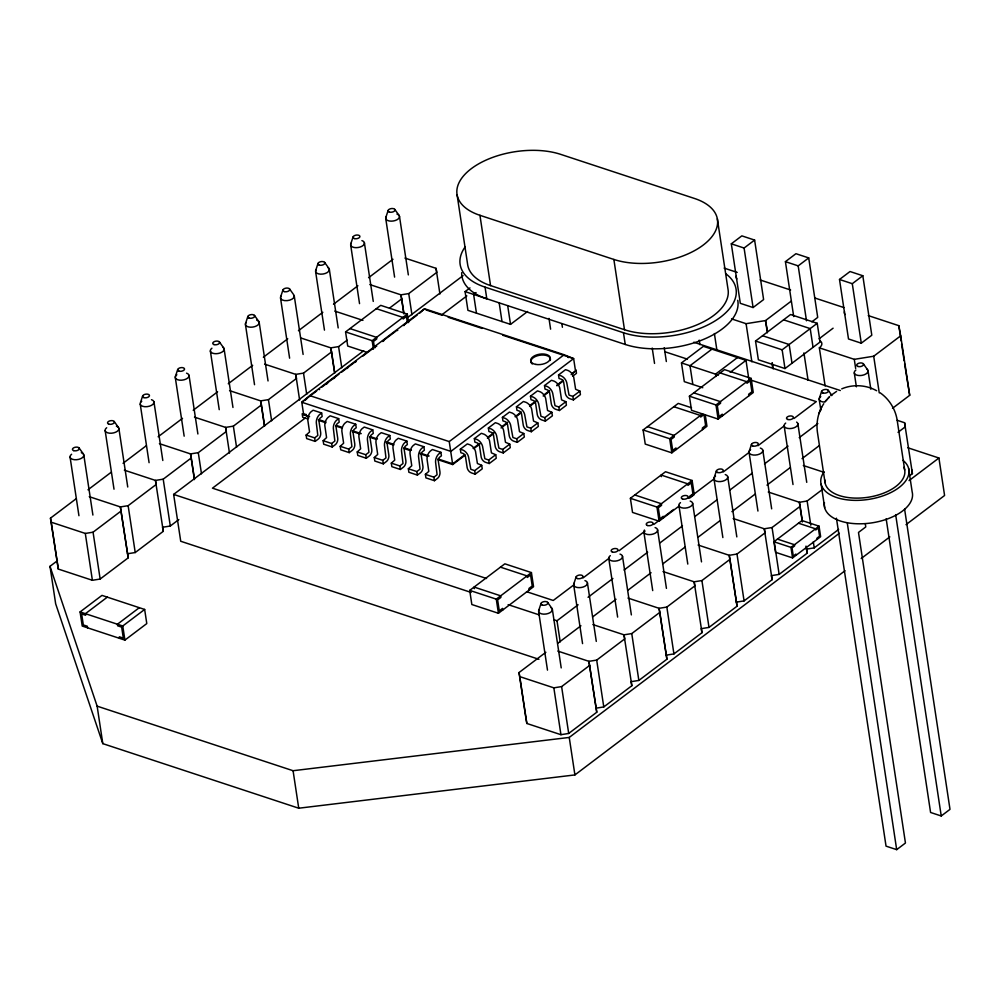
<?xml version="1.0" encoding="UTF-8"?>
<svg xmlns="http://www.w3.org/2000/svg" width="1000" height="1000" viewBox="0 0 1000 1000"><rect width="100%" height="100%" fill="white"/><g stroke="black" fill="none" stroke-linecap="round" stroke-linejoin="round"><path stroke-width="1.5" d="M571.163 374.65L575.513 371L573.638 358.6L564.138 354.738L424.6 308.762L419.588 313.212M437.95 459.712L452.7 464.562L449.237 441.587L309.7 395.6L301.788 402.25L303.663 414.663L308.888 416.775M823.775 403.713C818.1 412.025 816 422.475 817.45 432.4L825.062 482.762M142.625 396.025L140.287 403.125A6.95 3.638 -8.6 0 0 149.512 406.163A6.95 3.638 -8.6 0 0 151.475 399.675M175.362 376.613L177.7 369.513M245.512 323.587L247.85 316.488M280.587 297.075L282.925 289.975M315.663 270.562L318 263.475M350.725 244.05L353.075 236.962M385.8 217.537L388.15 210.45M538.688 610.562L541.025 603.462M573.763 584.05L576.1 576.95M714.062 478L716.4 470.9M749.137 451.488L751.475 444.387M819.275 398.462L821.625 391.375M821.562 407.25L818.838 413.75M827.212 399.312L825.25 401.475L829.638 396.637L827.887 398.562M89.262 496.675L120.375 506.925L128.212 557.837L100.15 579.038L92.387 580.288L58.3 569.062L50.462 518.162L76.087 498.787M87.987 489.8L111.163 472.275M123.062 463.288L146.237 445.763M158.138 436.775L182.525 418.338M193.2 410.262L217.6 391.825M228.275 383.75L252.675 365.312M263.35 357.238L287.75 338.8M298.425 330.737L322.825 312.288M333.5 304.225L357.9 285.775M368.575 277.712L392.975 259.262M366.912 352.362L347.713 346.037L345.575 331.912L380.725 305.35L407.3 314.113L408.587 322.587M50.462 518.162L51.225 522.212L85.3 533.438L93.062 532.2L121.125 510.988M128.212 557.837L120.375 506.925L128.138 505.688L156.2 484.475L155.45 480.412L124.338 470.163M127.463 553.775L135.225 552.537L163.287 531.325L155.45 480.412L163.212 479.175L191.275 457.962L190.525 453.913L159.412 443.65M194.4 479.6L190.525 453.913L198.287 452.663L226.35 431.45L225.6 427.4L194.475 417.137M229.475 453.088L225.6 427.4L233.363 426.15L261.425 404.938L260.663 400.887L229.55 390.625M264.325 425.062L260.663 400.887L268.438 399.637L296.5 378.425L295.738 374.375L264.625 364.125M299.625 400.062L295.738 374.375L303.512 373.125L331.575 351.912L330.812 347.863L301.188 338.1M334.475 372.038L330.812 347.863L338.587 346.613L347.125 340.163M389.513 308.113L401.712 298.888L400.962 294.837L369.85 284.587M403.713 312.975L400.962 294.837L408.738 293.587L436.788 272.387L436.037 268.325L404.925 258.075M845.013 570.75L574.913 774.925L298.738 808.213L102.8 743.637L55.663 603.8L50 566.325L57.462 560.675M345.575 331.912L372.163 340.675L407.3 314.113M538.925 659.3L180.725 541.263L173.637 494.412L363.7 350.75M407.175 317.887L463.075 275.637M309.7 395.6L424.6 308.762M316.675 391L301.788 402.25L450.875 451.388L573.638 358.6L502.788 335.25M321.625 387.262L338.988 374.137M341.475 372.262L356.35 361.012M362.55 356.325L376.188 346.012M382.388 341.325L396.025 331.025M403.475 325.4L417.113 315.087M527.575 311.488L510.525 324.375L467.925 310.338L465.087 291.6L469.963 287.913M305.538 417.825L212.475 488.175L486.562 578.5M442.025 314.662L466.85 295.9M476.05 292.562L473.612 294.4L476.45 313.15M163.287 531.325L162.525 527.263L170.3 526.025L178.837 519.562M321.637 413.013L319.312 414.812A6.963 4.125 -71.8 0 0 316.3 422.725L317.825 435.45L314.637 437.875L306.125 435.062L306.65 438.587L315.175 441.388L318.238 439.075A4.862 2.875 -71.8 0 0 320.688 432.65L319.012 421.525A2.788 1.65 -71.8 0 1 320.412 417.85L322.163 416.525L321.637 413.013L313.113 410.213L310.788 412.013A6.963 4.125 -71.8 0 0 307.775 419.913L309.55 432L306.125 435.062M80.087 611.925L101.975 595.388L144.65 609.45L146.788 623.575L124.9 640.113L82.225 626.05L80.087 611.925L122.762 625.988L144.65 609.45M338.675 418.625L336.35 420.438A6.963 4.125 -71.8 0 0 333.338 428.338L334.862 441.062L331.675 443.488L323.162 440.688L323.688 444.2L332.212 447L335.288 444.688A4.862 2.875 -71.8 0 0 337.725 438.263L336.05 427.137A2.788 1.65 -71.8 0 1 337.45 423.475L339.2 422.15L338.675 418.625L330.15 415.825L327.825 417.625A6.963 4.125 -71.8 0 0 324.812 425.525L326.587 437.612L323.162 440.688M107.3 597.15L85.412 613.688L85.65 615.262L81.65 613.938L83.312 624.925L87.312 626.237L87.55 627.812M355.712 424.25L353.387 426.05A6.963 4.125 -71.8 0 0 350.375 433.95L351.9 446.675L348.725 449.1L340.2 446.3L340.737 449.812L349.25 452.625L352.325 450.3A4.862 2.875 -71.8 0 0 354.762 443.875L353.088 432.75A2.788 1.65 -71.8 0 1 354.487 429.087L356.238 427.762L355.712 424.25L347.188 421.438L344.862 423.237A6.963 4.125 -71.8 0 0 341.85 431.15L343.625 443.225L340.2 446.3M372.75 429.862L370.425 431.662A6.963 4.125 -71.8 0 0 367.413 439.562L368.938 452.287L365.763 454.725L357.238 451.912L357.775 455.425L366.287 458.237L369.363 455.913A4.862 2.875 -71.8 0 0 371.812 449.5L370.125 438.363A2.788 1.65 -71.8 0 1 371.525 434.7L373.275 433.375L372.75 429.862L364.225 427.05L361.912 428.85A6.963 4.125 -71.8 0 0 358.888 436.763L360.662 448.837L357.238 451.912M139.312 607.688L117.425 624.237L117.662 625.8L121.662 627.125L123.325 638.112L119.325 636.788L119.562 638.362M389.787 435.475L387.463 437.275A6.963 4.125 -71.8 0 0 384.45 445.188L385.975 457.9L382.8 460.337L374.275 457.525L374.812 461.037L383.325 463.85L386.4 461.525A4.862 2.875 -71.8 0 0 388.85 455.112L387.163 443.988A2.788 1.65 -71.8 0 1 388.562 440.312L390.312 438.988L389.787 435.475L381.262 432.663L378.95 434.475A6.963 4.125 -71.8 0 0 375.925 442.375L377.7 454.45L374.275 457.525M406.825 441.087L404.5 442.887A6.963 4.125 -71.8 0 0 401.488 450.8L403.013 463.512L399.837 465.95L391.312 463.137L391.85 466.662L400.363 469.462L403.438 467.15A4.862 2.875 -71.8 0 0 405.887 460.725L404.2 449.6A2.788 1.65 -71.8 0 1 405.6 445.925L407.35 444.6L406.825 441.087L398.3 438.288L395.988 440.087A6.963 4.125 -71.8 0 0 392.962 447.987L394.725 460.163L391.312 463.137M423.862 446.7L421.538 448.512A6.963 4.125 -71.8 0 0 418.525 456.413L420.05 469.137L416.875 471.562L408.35 468.762L408.888 472.275L417.4 475.075L420.475 472.762A4.862 2.875 -71.8 0 0 422.925 466.337L421.238 455.213A2.788 1.65 -71.8 0 1 422.638 451.55L424.387 450.225L423.862 446.7L415.337 443.9L413.025 445.7A6.963 4.125 -71.8 0 0 410 453.6L411.763 465.775L408.35 468.762M449.237 441.587L564.138 354.738M440.9 452.325L438.575 454.125A6.963 4.125 -71.8 0 0 435.562 462.025L437.088 474.75L433.913 477.175L425.387 474.375L425.925 477.887L434.438 480.7L437.512 478.375A4.862 2.875 -71.8 0 0 439.963 471.95L438.275 460.825A2.788 1.65 -71.8 0 1 439.675 457.163L441.425 455.838L440.9 452.325L432.375 449.513L430.062 451.312A6.963 4.125 -71.8 0 0 427.038 459.225L428.8 471.388L425.387 474.375M731.312 243.825L741.838 235.863L754.613 240.075L763.612 299.575L753.088 307.538L740.312 303.325L731.312 243.825L744.087 248.038L754.613 240.075M460.312 449.2L467.325 443.9L470.163 444.875A6.963 4.263 52.9 0 1 475.513 451.438L477.4 463.5L481.7 465.325L482.238 468.837L475.213 474.15L471.488 472.912A4.862 2.988 52.9 0 1 467.15 467.587L465.462 456.463A2.788 1.7 52.9 0 0 462.975 453.413L460.85 452.713L460.312 449.2L463.15 450.175A6.963 4.263 52.9 0 1 468.5 456.737L470.825 469.325L474.688 470.637L481.7 465.325M474.35 438.6L481.362 433.3L484.188 434.275A6.963 4.263 52.9 0 1 489.55 440.825L491.425 452.887L495.737 454.725L496.262 458.237L489.25 463.537L485.525 462.312A4.862 2.988 52.9 0 1 481.175 456.987L479.487 445.863A2.788 1.7 52.9 0 0 477.013 442.812L474.875 442.113L474.35 438.6L477.175 439.575A6.963 4.263 52.9 0 1 482.525 446.138L484.85 458.725L488.713 460.025L495.737 454.725M488.375 427.987L495.387 422.688L498.225 423.663A6.963 4.263 52.9 0 1 503.575 430.225L505.462 442.287L509.762 444.125L510.288 447.638L503.275 452.938L499.55 451.712A4.862 2.988 52.9 0 1 495.2 446.375L493.525 435.25A2.788 1.7 52.9 0 0 491.037 432.212L488.913 431.512L488.375 427.987L491.213 428.963A6.963 4.263 52.9 0 1 496.562 435.525L498.875 448.125L502.75 449.425L509.762 444.125M502.4 417.388L509.425 412.088L512.25 413.062A6.963 4.263 52.9 0 1 517.6 419.625L519.487 431.688L523.787 433.512L524.325 437.025L517.312 442.337L513.575 441.1A4.862 2.988 52.9 0 1 509.237 435.775L507.55 424.65A2.788 1.7 52.9 0 0 505.062 421.6L502.938 420.9L502.4 417.388L505.238 418.363A6.963 4.263 52.9 0 1 510.588 424.925L512.913 437.512L516.775 438.812L523.787 433.512M516.438 406.788L523.45 401.488L526.287 402.45A6.963 4.263 52.9 0 1 531.638 409.012L533.525 421.075L537.825 422.912L538.35 426.425L531.337 431.725L527.612 430.5A4.862 2.988 52.9 0 1 523.263 425.175L521.575 414.05A2.788 1.7 52.9 0 0 519.1 411L516.962 410.3L516.438 406.788L519.263 407.762A6.963 4.263 52.9 0 1 524.625 414.312L526.938 426.912L530.8 428.212L537.825 422.912M530.462 396.175L537.475 390.875L540.312 391.85A6.963 4.263 52.9 0 1 545.662 398.413L547.55 410.475L551.85 412.3L552.388 415.825L545.363 421.125L541.638 419.9A4.862 2.988 52.9 0 1 537.288 414.562L535.612 403.438A2.788 1.7 52.9 0 0 533.125 400.4L531 399.688L530.462 396.175L533.3 397.15A6.963 4.263 52.9 0 1 538.65 403.713L540.962 416.312L544.837 417.612L551.85 412.3M544.5 385.575L551.512 380.275L554.338 381.25A6.963 4.263 52.9 0 1 559.7 387.812L561.575 399.875L565.875 401.7L566.413 405.213L559.4 410.513L555.675 409.288A4.862 2.988 52.9 0 1 551.325 403.963L549.637 392.837A2.788 1.7 52.9 0 0 547.15 389.787L545.025 389.087L544.5 385.575L547.325 386.55A6.963 4.263 52.9 0 1 552.675 393.113L555 405.7L558.862 407L565.875 401.7M558.525 374.975L565.538 369.663L568.375 370.637A6.963 4.263 52.9 0 1 573.725 377.2L575.612 389.263L579.913 391.1L580.438 394.613L573.425 399.913L569.7 398.688A4.862 2.988 52.9 0 1 565.35 393.363L563.675 382.225A2.788 1.7 52.9 0 0 561.188 379.188L559.05 378.488L558.525 374.975L561.35 375.95A6.963 4.263 52.9 0 1 566.712 382.5L569.025 395.1L572.9 396.4L579.913 391.1M464.475 454.938L452.75 463.787L437.987 458.925M473.113 448.4L479.275 443.738M487.912 437.212L494.087 432.55M501.488 426.95L507.65 422.287M515.05 416.7L521.225 412.038M529.862 405.5L536.025 400.838M543.438 395.25L549.6 390.588M557 384.988L563.175 380.325M571.812 373.8L575.513 371M452.7 464.562L465.1 455.188M473.787 448.625L479.988 443.938M487.438 438.312L493.638 433.625M501.075 428L507.275 423.312M515.962 416.75L520.925 413M529.612 406.438L535.812 401.737M543.25 396.112L549.45 391.425M556.9 385.8L563.1 381.112M793.713 316.575L785.413 261.65L795.938 253.7L808.713 257.913L817.712 317.4L811.862 321.825M785.413 261.65L798.188 265.863L808.713 257.913M702.775 387.725L684.312 381.65L681.475 362.912L703.4 346.337L746 360.375L748.825 379.113M711.925 349.15L690 365.712L692.837 384.45M791.287 301.087L765.512 320.575L746.087 323.688L731.538 318.888M755.525 341.037L790.6 314.525L817.225 323.3L820.062 342.038L784.987 368.55L758.363 359.775L755.525 341.037L782.15 349.812L817.225 323.3M839.5 279.475L850.025 271.525L862.812 275.738L871.8 335.238L861.287 343.188L848.5 338.975L839.5 279.475L852.288 283.688L862.812 275.738M737.475 357.562L715.55 374.137L715.913 376.475M705.263 414.988L706.963 426.287L671.825 452.85L645.25 444.087L643.112 429.963L678.25 403.4L691.538 407.775M689.4 396.188L724.538 369.625L751.125 378.387L753.263 392.512L718.112 419.075L691.538 410.312L689.4 396.188L715.975 404.95L751.125 378.387M730.163 372.337L746 360.375M643.112 429.963L669.688 438.725L702.638 413.825M469.7 590.388L504.85 563.825L531.425 572.587L533.562 586.712L498.425 613.275L471.838 604.513L469.7 590.388L496.287 599.15L531.425 572.587M819.025 338.837L833.1 328.188M679.075 506.087L659.1 521.175L632.525 512.425L630.388 498.3L665.525 471.737L692.113 480.487L694.25 494.613L689.85 497.938L689.613 496.362L692.913 493.875L691.25 482.887L687.95 485.375L687.712 483.812L661.137 475.05L661.375 476.625M630.388 498.3L656.963 507.05L692.113 480.487M819.812 340.625A11.125 5.825 -8.6 0 1 819.35 347.837L854.287 359.338L873.7 356.225L900.7 335.812L898.825 325.675L868.263 315.6M574.325 584.525L553.237 600.475L526.562 591.688M583.013 577.962L609.075 558.263M619 550.763L645.062 531.062M653.737 524.5L661.188 518.875M663.675 517L673.6 509.487M688.487 498.237L714.55 478.537M723.225 471.975L749.287 452.275M757.975 445.712L784.038 426.025M793.962 418.512L816.287 401.637L751.1 380.15M554.038 619.775L557 620.75L578.112 604.788M588.05 597.275L612.9 578.488M624.075 570.037L647.675 552.2M660.1 542.812L682.463 525.913M694.887 516.525L717.237 499.625M729.663 490.225L752.025 473.325M764.45 463.938L788.05 446.1M799.225 437.65L817.862 423.562M557.812 651.087L588.925 661.338L596.763 712.25L568.7 733.45L560.938 734.7L526.85 723.475L526.1 719.412L519.012 672.562L545.862 652.275M557.75 643.288L580.938 625.775M592.825 616.775L616.013 599.263M627.9 590.262L651.075 572.75M662.975 563.75L684.938 547.163M698.05 537.25L720.013 520.65M731.9 511.65L755.088 494.137M766.975 485.138L790.163 467.625M802.05 458.638L819.137 445.725M892.513 408.3L909.7 395.312L900.7 335.812M519.012 672.562L519.775 676.625L553.85 687.85L561.613 686.6L589.675 665.4M596.763 712.25L588.925 661.338L596.688 660.1L624.75 638.888L624 634.825L592.888 624.575M596.013 708.188L603.775 706.938L631.838 685.738L624 634.825L631.763 633.587L659.825 612.375L659.075 608.312L627.962 598.062M631.838 685.738L631.075 681.675L638.85 680.438L666.912 659.225L659.075 608.312L666.838 607.075L694.9 585.862L694.15 581.812L663.025 571.55M666.15 655.163L673.925 653.925L701.988 632.712L694.15 581.812L701.912 580.562L729.975 559.35L729.212 555.3L698.1 545.037M701.988 632.712L701.225 628.663L709 627.413L737.05 606.2L729.212 555.3L736.988 554.05L765.05 532.837L764.287 528.787L733.175 518.525M736.3 602.15L744.075 600.9L772.125 579.688L764.287 528.787L772.062 527.537L800.125 506.325L799.362 502.275L768.25 492.025M802.337 521.925L799.362 502.275L807.138 501.025L823 489.038M898.025 432.325L905.337 426.788L904.587 422.738L897.188 420.3M773.938 541.763L802 520.55L819.038 526.163L820.638 536.7L792.575 557.913L775.537 552.3L773.938 541.763L790.975 547.375L819.038 526.163M772.125 579.688L771.375 575.638L779.15 574.388L807.2 553.175L806.287 547.137M806 546.1L806.45 549.125L814.225 547.875L838.625 529.438M909.987 475.487L912.425 473.638L904.587 422.738M50 566.325L97.137 706.15L293.075 770.725L569.237 737.438L839.338 533.275M909.05 480.588L938.925 458.013L944.587 495.487L906 524.65M861.188 558.525L889.825 536.888M836.438 518.188L886.038 846.137L896.688 849.65L905.45 843.025L858.487 532.438L865.775 526.925L865.337 524.025M886.175 518.8L930.588 812.475L941.237 815.975L950 809.35L904.6 509.113M831.787 394.8L836.575 391.388M841.737 388.862C852.837 384.087 866.125 384.825 876.65 390.725M724.112 268.1L737.212 272.413M760.075 279.95L790.638 290.012M814.837 298L843.95 307.587M479.938 215.312L613.862 259.45A63.975 33.525 -8.6 0 0 703.175 245.1A63.975 33.525 -8.6 0 0 694.525 198.475L560.612 154.338A63.975 33.525 -8.6 0 0 471.287 168.688A63.975 33.525 -8.6 0 0 479.938 215.312L490.562 285.587L624.487 329.725A63.975 33.525 -8.6 0 0 694.638 325.812A63.975 33.525 -8.6 0 0 727.987 289.088L717.35 218.812M783.587 319.825L810.212 328.6L813.05 347.337M762.55 335.725L789.163 344.5L792 363.25M693.787 342.225L840.325 390.525M465.213 246.8A69.538 36.438 -8.6 0 0 485.05 287.125L623.475 332.75A69.538 36.438 -8.6 0 0 712.725 322.312A69.538 36.438 -8.6 0 0 725.938 273.863M665.175 351.838L687.4 359.15M720.15 372.938L746.725 381.7L746.963 383.275L750.263 380.788L751.925 391.763L748.625 394.263L748.863 395.825M465.087 291.6L625.25 344.462A69.538 36.438 -8.6 0 0 701.513 340.213A69.538 36.438 -8.6 0 0 737.75 300.287M681.475 362.912L718.4 375.075M907.763 447.738L938.925 458.013M693.787 392.863L720.375 401.625L720.612 403.188L717.312 405.688L718.975 416.675L722.275 414.175L722.513 415.75M426.025 309.95L442.262 315.3M448.162 317.25L482.113 328.438M376.325 308.663L402.912 317.425L403.15 319L406.438 316.512L407.275 322M673.863 406.725L700.438 415.475L700.675 417.05L703.962 414.562L705.625 425.55L702.337 428.038L702.575 429.6M334.775 311.1L362.925 320.375M803.325 465.513L824.075 472.337M349.975 328.587L376.55 337.35L376.788 338.925L373.5 341.413L374.325 346.9M647.5 426.637L674.075 435.4L674.312 436.975L671.025 439.462L672.688 450.45L675.975 447.962L676.213 449.525M798.487 523.2L815.525 528.812L815.713 529.987L818.337 528L819.575 536.2L816.95 538.188L817.125 539.362M777.45 539.113L794.488 544.725L794.663 545.887L792.038 547.888L793.275 556.075L795.9 554.087L796.075 555.262M634.775 494.975L661.363 503.738L661.6 505.3L658.3 507.788L659.963 518.775L663.263 516.287L663.5 517.863M303.663 414.663L309.575 416.6M318.425 419.525L325.812 421.95M336.138 425.363L342.05 427.312M352.375 430.712L361.238 433.625M370.087 436.55L377.475 438.988M386.325 441.9L393.713 444.338M404.038 447.738L411.425 450.175M420.275 453.088L429.137 456.012M318.525 420.35L325.9 422.775M336.213 426.175L342.113 428.125M352.438 431.525L359.812 433.95M370.125 437.35L376.025 439.3M386.35 442.7L393.725 445.125M404.038 448.525L409.938 450.475M420.262 453.875L427.638 456.3M500.45 567.15L527.038 575.9L527.275 577.475L530.562 574.987L532.225 585.975L528.938 588.462L529.175 590.037M173.637 494.412L471.15 592.45M508.15 604.65L539.237 614.888M879.963 392.688C889.013 398.888 895.238 408.825 897.075 419.613L904.7 469.975M863.325 363.787L867.613 369.825M828.25 390.3L831.688 395.125M394.775 209.387L399.062 215.413M324.625 262.4L328.925 268.438M547.65 602.4L551.95 608.425M289.55 288.913L293.85 294.95A6.95 3.638 -8.6 0 1 287.15 300.637A6.95 3.638 -8.6 0 1 281.112 296.1M254.475 315.425L258.775 321.463M219.4 341.938L223.7 347.975M114.175 421.475L118.475 427.5M79.1 447.987L83.4 454.012M909.7 395.312L904.6 363.812M911.675 469.588L912.425 473.638M767.387 330.712L765.512 320.575L767.35 332.775M806.45 549.125L807.2 553.175M898.825 325.675L901.137 340.925M901.6 343.975L904.137 360.763M908.625 468.462L912.163 491.887A44.5 23.325 -8.6 0 1 869.525 523.188A44.5 23.325 -8.6 0 1 824.438 502.625M873.7 356.225L879.237 392.837M895.65 514.625L941.237 815.975M868.025 370.712L870.825 389.225M852.288 283.688L861.287 343.188M854.287 359.338L855.662 368.5M854.287 372.925L856.388 386.8M847.325 523.237L896.688 849.65M819.35 347.837L825.125 385.975M819.212 399.425L820.85 410.225M798.188 265.863L806.5 320.788M803.925 352.9L808.088 380.363M821.137 484.288L824.675 507.713M797.875 423.738L806.737 482.337M807.138 501.025L810.788 525.2M813.3 541.825L814.225 547.875M782.15 349.812L784.987 368.55M800.125 506.325L802.4 521.438M784.15 425.938L793.012 484.538M772.237 362.75L773.15 368.85M771.963 363.288L772.663 367.863M790.975 547.375L792.575 557.913M744.087 248.038L753.088 307.538M746.087 323.688L751.862 361.825M762.8 450.25L771.663 508.85M772.062 527.537L779.15 574.388M749.075 452.45L757.938 511.05M714.388 333.537L716.925 350.312M727.725 476.763L736.825 536.9M715.975 404.95L718.112 419.075M736.988 554.05L744.075 600.9M699.2 340.125L699.887 344.7M729.975 559.35L737.05 606.2M714 478.963L722.862 537.562M692.65 503.275L701.513 561.875M701.912 580.562L709 627.413M664.25 347.7L666.338 361.525M669.688 438.725L671.825 452.85M678.925 505.475L687.788 564.075M652.212 348.05L654.538 363.413M656.963 507.05L659.1 521.175M657.575 529.788L666.438 588.387M666.838 607.075L673.925 653.925M613.862 259.45L624.487 329.725M623.475 332.75L625.25 344.462M659.825 612.375L666.912 659.225M643.85 531.987L652.712 590.588M622.5 556.3L631.362 614.9M631.763 633.587L638.85 680.438M608.775 558.5L617.638 617.1M575.962 369.812L576.487 373.325L573.425 375.637A4.862 2.875 -71.8 0 1 572.612 376.1M561.95 324.2L562.413 327.262M572.9 396.4L573.425 399.913M548.975 318.412L550.6 329.162M587.425 582.812L596.287 641.4M558.862 407L559.4 410.513M596.688 660.1L603.775 706.938M573.7 585.013L582.562 643.612M544.837 417.612L545.363 421.125M530.8 428.212L531.337 431.725M557 620.75L560.2 641.9M507.688 305.637L510.525 324.375M552.35 609.312L561.213 667.913M561.613 686.6L568.7 733.45M569.237 737.438L574.913 774.925M499.175 302.825L502 321.562M516.775 438.812L517.312 442.337M553.85 687.85L560.938 734.7M538.625 611.525L547.487 670.125M485.05 287.125L486.812 298.837A69.538 36.438 -8.6 0 1 461.7 272.65M502.75 449.425L503.275 452.938M457.113 194.975L467.75 265.25A63.975 33.525 -8.6 0 0 490.562 285.587M488.713 460.025L489.25 463.537M519.775 676.625L526.85 723.475M502.812 609.95L502.575 608.387L499.288 610.875L497.625 599.888L500.913 597.4L500.675 595.825L474.1 587.062L474.338 588.638M496.287 599.15L498.425 613.275M474.688 470.637L475.213 474.15M436.037 268.325L439.925 294.012M399.475 216.3L408.338 274.9M408.738 293.587L411.938 314.75M433.913 477.175L434.438 480.7M401.712 298.888L404 314M385.737 218.512L394.6 277.113M416.875 471.562L417.4 475.075M399.837 465.95L400.363 469.462M364.4 242.812L373.263 301.413M372.163 340.675L373.438 349.15M350.675 245.025L359.538 303.625M382.8 460.337L383.325 463.85M365.763 454.725L366.287 458.237M329.325 269.325L338.188 327.925M338.587 346.613L341.788 367.775M348.725 449.1L349.25 452.625M331.575 351.912L334.775 373.075M315.6 271.525L324.462 330.125M331.675 443.488L332.212 447M294.25 295.837L303.113 354.438M314.637 437.875L315.175 441.388M303.512 373.125L306.712 394.288M280.525 298.038L289.613 358.188M259.175 322.35L268.038 380.95M268.438 399.637L271.637 420.8M261.425 404.938L264.625 426.1M245.45 324.55L254.537 384.7M293.075 770.725L298.738 808.213M224.1 348.862L232.963 407.463M233.363 426.15L236.562 447.3M210.375 351.062L219.237 409.663M189.025 375.375L197.887 433.975M198.287 452.663L201.488 473.812M191.275 457.962L194.475 479.125M175.3 377.575L184.163 436.175M153.95 401.887L162.812 460.487M163.212 479.175L170.3 526.025M140.225 404.087L149.088 462.688M118.875 428.4L127.737 487M128.138 505.688L135.225 552.537M105.15 430.6L114.012 489.2M122.762 625.988L124.9 640.113M83.8 454.913L92.9 515.05M93.062 532.2L100.15 579.038M85.3 533.438L92.387 580.288M70.075 457.113L78.938 515.712M97.137 706.15L102.8 743.637M51.225 522.212L58.3 569.062M306.325 414.487L302.175 413.775L302.712 417.287L306.438 418.525A4.862 2.988 52.9 0 0 308.575 418.425M620.025 554.087A6.95 3.638 -8.6 0 1 620.962 559.15A6.95 3.638 -8.6 0 1 611.25 560.712A6.95 3.638 -8.6 0 1 610.312 555.638M725.25 474.55A6.95 3.638 -8.6 0 1 726.188 479.613A6.95 3.638 -8.6 0 1 716.475 481.175A6.95 3.638 -8.6 0 1 715.537 476.112M760.325 448.038A6.95 3.638 -8.6 0 1 761.263 453.1A6.95 3.638 -8.6 0 1 751.55 454.663A6.95 3.638 -8.6 0 1 750.612 449.6M551.1 607.675A6.95 3.638 -8.6 0 1 546.15 614A6.95 3.638 -8.6 0 1 539.212 609.587M796.625 422.088A6.95 3.638 -8.6 0 1 795.487 427.137A6.95 3.638 -8.6 0 1 786.175 427.987A6.95 3.638 -8.6 0 1 785.688 423.088M824.95 402.075A6.95 3.638 -8.6 0 1 820.763 396.575M830.462 395.012A6.95 3.638 -8.6 0 1 831.7 395.588M655.1 527.575A6.95 3.638 -8.6 0 1 656.4 532.35A6.95 3.638 -8.6 0 1 647.325 534.45A6.95 3.638 -8.6 0 1 644.438 530.05M866.775 369.075A6.95 3.638 -8.6 0 1 865.638 374.125A6.95 3.638 -8.6 0 1 856.325 374.963A6.95 3.638 -8.6 0 1 855.837 370.062M584.95 580.6A6.95 3.638 -8.6 0 1 586.25 585.363A6.95 3.638 -8.6 0 1 577.175 587.475A6.95 3.638 -8.6 0 1 574.288 583.075M690.175 501.062A6.95 3.638 -8.6 0 1 691.112 506.125A6.95 3.638 -8.6 0 1 681.4 507.688A6.95 3.638 -8.6 0 1 680.462 502.625M140.812 402.15A6.95 3.638 -8.6 0 1 141.762 401.225M256.7 320.138A6.95 3.638 -8.6 0 1 258 324.913A6.95 3.638 -8.6 0 1 248.912 327.025A6.95 3.638 -8.6 0 1 246.038 322.612M81.325 452.7A6.95 3.638 -8.6 0 1 82.263 457.762A6.95 3.638 -8.6 0 1 72.55 459.325A6.95 3.638 -8.6 0 1 71.612 454.25M328.075 267.688A6.95 3.638 -8.6 0 1 323.125 274.012A6.95 3.638 -8.6 0 1 316.188 269.587M361.912 240.6A6.95 3.638 -8.6 0 1 363.225 245.375A6.95 3.638 -8.6 0 1 354.137 247.488A6.95 3.638 -8.6 0 1 351.262 243.075M186.55 373.162A6.95 3.638 -8.6 0 1 187.488 378.225A6.95 3.638 -8.6 0 1 177.775 379.787A6.95 3.638 -8.6 0 1 176.838 374.725M396.987 214.088A6.95 3.638 -8.6 0 1 398.3 218.863A6.95 3.638 -8.6 0 1 389.212 220.975A6.95 3.638 -8.6 0 1 386.325 216.562M116.4 426.188A6.95 3.638 -8.6 0 1 117.338 431.25A6.95 3.638 -8.6 0 1 107.625 432.812A6.95 3.638 -8.6 0 1 106.688 427.738M222.85 347.212A6.95 3.638 -8.6 0 1 221.725 352.262A6.95 3.638 -8.6 0 1 212.4 353.113A6.95 3.638 -8.6 0 1 211.912 348.212M333.65 378.625A6.963 4.263 52.9 0 1 334.613 378.062M326.262 384.35A6.963 4.263 52.9 0 1 326.637 383.925M327.088 383.6A6.963 4.263 52.9 0 1 327.6 383.363M319.25 389.663A6.963 4.263 52.9 0 1 319.625 389.237M397.238 330.575A6.963 4.263 52.9 0 1 397.75 330.337M305.212 400.262A6.963 4.263 52.9 0 1 305.587 399.837M306.038 399.5A6.963 4.263 52.9 0 1 306.55 399.275M532.3 364A9.9 5.188 -8.6 0 1 539.05 355.35A9.9 5.188 -8.6 0 1 550.2 360.487M347.312 368.45A6.963 4.263 52.9 0 1 347.675 368.025M355.138 362.388A6.963 4.263 52.9 0 1 355.662 362.15M403.8 325.6A6.963 4.263 52.9 0 1 404.25 325.275M567.725 357.325A6.963 4.125 -71.8 0 1 568.775 357.575M382.75 341.512A6.963 4.263 52.9 0 1 383.713 340.95M375.075 347.75A6.963 4.263 52.9 0 1 375.363 347.238M376.188 346.488A6.963 4.263 52.9 0 1 376.7 346.25M903.037 460.387A44.5 23.325 -8.6 0 1 867.913 499.5A44.5 23.325 -8.6 0 1 824.038 471.9M903.85 467.325A40.338 21.137 -8.6 0 1 868.737 497.163A40.338 21.137 -8.6 0 1 824.9 480M845.05 314.538A11.125 5.825 -8.6 0 1 844.488 311.575M736.85 278.888A11.125 5.825 -8.6 0 1 736.3 275.925M612.388 552.025A3.475 1.825 -8.6 0 0 617.975 550.3A3.475 1.825 -8.6 0 0 613.362 548.787A3.475 1.825 -8.6 0 0 612.388 552.025M717.6 472.488A3.475 1.825 -8.6 0 0 723.2 470.763A3.475 1.825 -8.6 0 0 718.587 469.25A3.475 1.825 -8.6 0 0 717.6 472.488M752.675 445.975A3.475 1.825 -8.6 0 0 758.275 444.25A3.475 1.825 -8.6 0 0 753.662 442.738A3.475 1.825 -8.6 0 0 752.675 445.975M542.238 605.05A3.475 1.825 -8.6 0 0 547.825 603.325A3.475 1.825 -8.6 0 0 543.212 601.8A3.475 1.825 -8.6 0 0 542.238 605.05M787.75 419.475A3.475 1.825 -8.6 0 0 793.35 417.75A3.475 1.825 -8.6 0 0 788.737 416.225A3.475 1.825 -8.6 0 0 787.75 419.475M822.825 392.962A3.475 1.825 -8.6 0 0 828.425 391.238A3.475 1.825 -8.6 0 0 823.812 389.712A3.475 1.825 -8.6 0 0 822.825 392.962M647.463 525.513A3.475 1.825 -8.6 0 0 653.05 523.787A3.475 1.825 -8.6 0 0 648.438 522.275A3.475 1.825 -8.6 0 0 647.463 525.513M857.9 366.45A3.475 1.825 -8.6 0 0 863.5 364.725A3.475 1.825 -8.6 0 0 858.888 363.2A3.475 1.825 -8.6 0 0 857.9 366.45M577.312 578.538A3.475 1.825 -8.6 0 0 582.9 576.812A3.475 1.825 -8.6 0 0 578.288 575.288A3.475 1.825 -8.6 0 0 577.312 578.538M682.537 499A3.475 1.825 -8.6 0 0 688.125 497.275A3.475 1.825 -8.6 0 0 683.512 495.763A3.475 1.825 -8.6 0 0 682.537 499M143.837 397.612A3.475 1.825 -8.6 0 0 149.425 395.887A3.475 1.825 -8.6 0 0 144.812 394.375A3.475 1.825 -8.6 0 0 143.837 397.612M249.05 318.075A3.475 1.825 -8.6 0 0 254.65 316.35A3.475 1.825 -8.6 0 0 250.037 314.837A3.475 1.825 -8.6 0 0 249.05 318.075M284.125 291.575A3.475 1.825 -8.6 0 0 289.725 289.85A3.475 1.825 -8.6 0 0 285.113 288.325A3.475 1.825 -8.6 0 0 284.125 291.575M73.688 450.637A3.475 1.825 -8.6 0 0 79.275 448.913A3.475 1.825 -8.6 0 0 74.662 447.388A3.475 1.825 -8.6 0 0 73.688 450.637M319.2 265.062A3.475 1.825 -8.6 0 0 324.8 263.337A3.475 1.825 -8.6 0 0 320.188 261.812A3.475 1.825 -8.6 0 0 319.2 265.062M354.275 238.55A3.475 1.825 -8.6 0 0 359.875 236.825A3.475 1.825 -8.6 0 0 355.262 235.3A3.475 1.825 -8.6 0 0 354.275 238.55M178.912 371.1A3.475 1.825 -8.6 0 0 184.5 369.375A3.475 1.825 -8.6 0 0 179.887 367.863A3.475 1.825 -8.6 0 0 178.912 371.1M389.35 212.037A3.475 1.825 -8.6 0 0 394.95 210.312A3.475 1.825 -8.6 0 0 390.337 208.787A3.475 1.825 -8.6 0 0 389.35 212.037M108.763 424.125A3.475 1.825 -8.6 0 0 114.35 422.4A3.475 1.825 -8.6 0 0 109.738 420.887A3.475 1.825 -8.6 0 0 108.763 424.125M213.988 344.588A3.475 1.825 -8.6 0 0 219.575 342.863A3.475 1.825 -8.6 0 0 214.963 341.35A3.475 1.825 -8.6 0 0 213.988 344.588M535.85 364.425A9.9 5.188 -8.6 0 0 550.3 358.062A9.9 5.188 -8.6 0 0 535.312 355.425A9.9 5.188 -8.6 0 0 535.85 364.425"/></g></svg>
